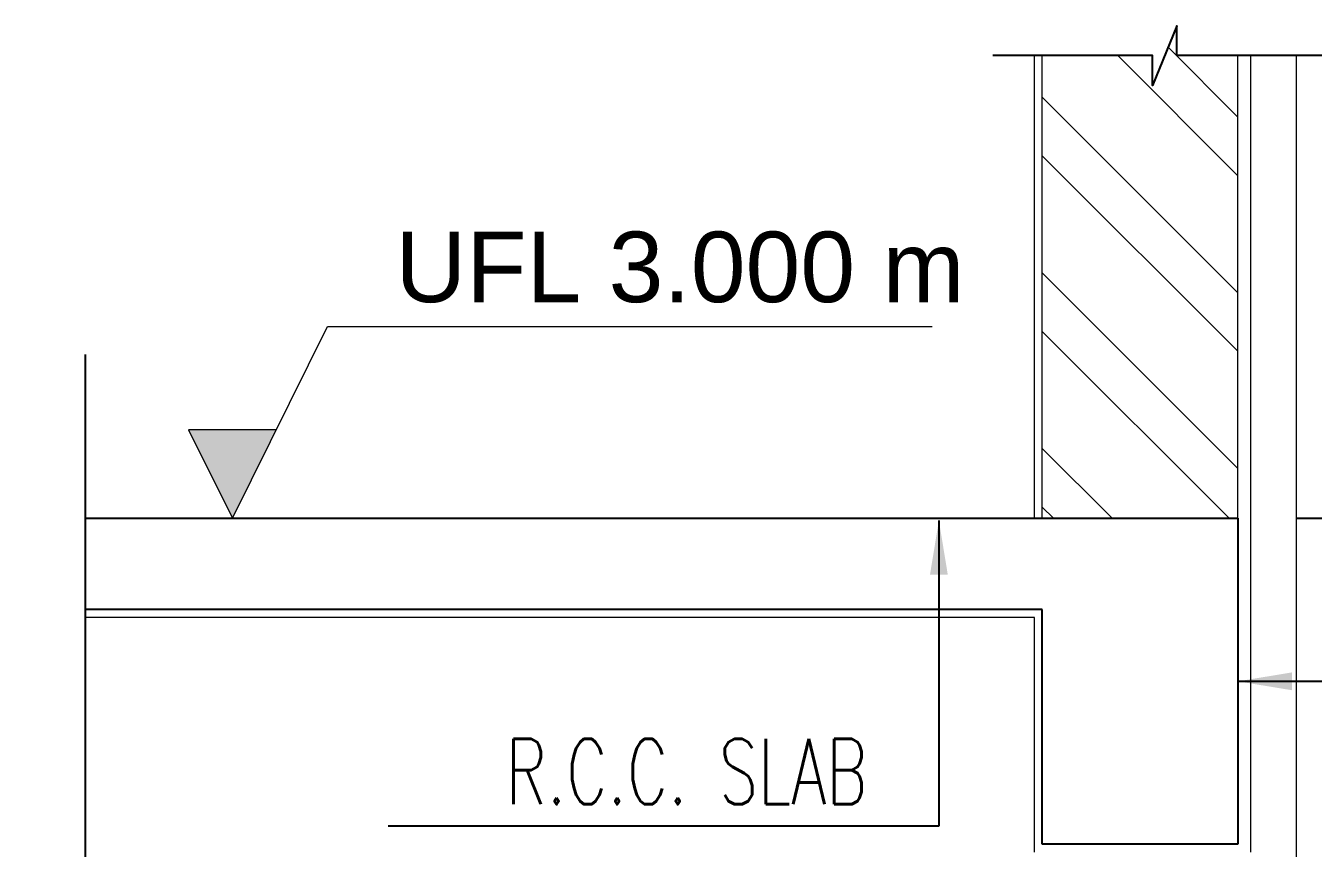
# Model space of a CAD drawing. Header units: millimetres. Extents: x 2659630 to 6742168, y -2425387 to -732288.
# Drawn here: x 2943379 to 2949306, y -934420 to -930636 of the extents above; entities that cross this region are included whole.
import ezdxf

# ---------------------------------------------------------------- set-up
doc = ezdxf.new("R2010")
doc.units = ezdxf.units.MM
for name, color, linetype, lineweight in [('A-DETL-THIN', 151, 'Continuous', 18), ('A-PLASTER', 50, 'Continuous', 0), ('A-WALL', 113, 'Continuous', 9), ('A-WALL-PATT', 111, 'Continuous', 0), ('G-ANNO-DIMS', 111, 'Continuous', 9), ('I-WALL', 2, 'Continuous', 18)]:
    doc.layers.add(name, color=color, linetype=linetype, lineweight=lineweight)
for name, color, linetype in [('S-BEAM OUTER', 4, 'Continuous'), ('S-BRECK LINE', 8, 'Continuous'), ('S-COLUMN', 1, 'Continuous'), ('S-DIM-1', 5, 'Continuous'), ('S-LEVEL SECTION', 3, 'Continuous')]:
    doc.layers.add(name, color=color, linetype=linetype)
doc.styles.add('Arial_5', font='arial.ttf', dxfattribs={"height": 108.188623})
doc.styles.add('ROMANS', font='r.shx', dxfattribs={"width": 0.7})
doc.dimstyles.new('dim100', dxfattribs={"dimtxt": 250, "dimasz": 250, "dimexe": 200, "dimexo": 200, "dimgap": 100, "dimtad": 1, "dimdec": 0, "dimrnd": 1, "dimzin": 0, "dimdsep": 46, "dimtxsty": 'ROMANS', "dimcen": 0, "dimclrd": 5, "dimclre": 5, "dimclrt": 4, "dimadec": 0, "dimazin": 0, "dimtfac": 1, "dimtdec": 0, "dimtix": 1, "dimtofl": 0, "dimtmove": 2, "dimatfit": 3, "dimfxl": 1, "dimtolj": 1, "dimtzin": 0, "dimlwd": -1, "dimlwe": -1, "dimarcsym": 0})
doc.dimstyles.new('dim33.33', dxfattribs={"dimtxt": 250, "dimasz": 250, "dimexe": 200, "dimexo": 200, "dimgap": 100, "dimtad": 1, "dimdec": 0, "dimlfac": 0.333331, "dimzin": 0, "dimdsep": 46, "dimtxsty": 'ROMANS', "dimcen": 0, "dimclrd": 5, "dimclre": 5, "dimclrt": 4, "dimadec": 0, "dimazin": 0, "dimtfac": 1, "dimtdec": 0, "dimtix": 1, "dimtofl": 0, "dimtmove": 2, "dimatfit": 3, "dimfxl": 1, "dimtolj": 1, "dimtzin": 0, "dimlwd": -1, "dimlwe": -1, "dimarcsym": 0})
pattern_1 = [(135, (3565796.16, -1100408.7), (-404.1115, -404.1115), []), (135, (3565796.16, -1100139.3), (-404.1115, -404.1115), [])]

# ---------------------------------------------------------------- blocks, each defined once
blk = doc.blocks.new('Spot section')
at = {"layer": 'G-ANNO-DIMS'}
h = blk.add_hatch(color=256, dxfattribs=at)
h.dxf.hatch_style = 1
h.paths.add_polyline_path([(0, 135.6), (67.3, 0), (134.5, 135.6)])
blk.add_lwpolyline([(134.5, 135.6), (0, 135.6), (67.3, 0), (213.2, 294.3), (1141.2, 294.3)], dxfattribs=at)

msp = doc.modelspace()

# ---------------------------------------------------------------- hatches: boundary and pattern name
at = {"layer": 'A-WALL-PATT'}
h = msp.add_hatch(dxfattribs=at)
h.set_pattern_fill('ANSI32', color=256, scale=60, angle=90, style=0)
h.set_pattern_definition(pattern_1)
h.paths.add_polyline_path([(2948958.481, -930773.389), (2948958.481, -932902.477), (2948058.481, -932902.477), (2948058.481, -930773.389), (2948565.001, -930773.389), (2948565.001, -930910.762), (2948677.816, -930636.015), (2948677.816, -930773.389)])
h = msp.add_hatch(dxfattribs=at)
h.set_pattern_fill('ANSI32', color=256, scale=60, angle=90, style=0)
h.set_pattern_definition(pattern_1)
h.paths.add_polyline_path([(2948958.481, -930773.389), (2948958.481, -932902.477), (2948058.481, -932902.477), (2948058.481, -930773.389), (2948565.001, -930773.389), (2948565.001, -930910.762), (2948677.816, -930636.015), (2948677.816, -930773.389)])
h = msp.add_hatch(dxfattribs=at)
h.set_pattern_fill('ANSI32', color=256, scale=60, angle=90, style=0)
h.set_pattern_definition(pattern_1)
h.paths.add_polyline_path([(2948958.481, -930773.389), (2948958.481, -932902.477), (2948058.481, -932902.477), (2948058.481, -930773.389), (2948565.001, -930773.389), (2948565.001, -930910.762), (2948677.816, -930636.015), (2948677.816, -930773.389)])

# ---------------------------------------------------------------- linework, layer by layer
at = {"layer": 'A-DETL-THIN'}
msp.add_line((2949228.481, -939166.477), (2949228.481, -930773.389), dxfattribs=at)
msp.add_line((2949228.481, -939166.477), (2949228.481, -930773.389), dxfattribs=at)
msp.add_line((2949228.481, -939166.477), (2949228.481, -930773.389), dxfattribs=at)
at = {"layer": 'A-PLASTER'}
for p, q in [((2948022.481, -932902.477), (2948022.481, -930773.389)), ((2948022.481, -932902.477), (2948022.481, -930773.389)), ((2948022.481, -932902.477), (2948022.481, -930773.389)), ((2949018.481, -934438.477), (2949018.481, -930773.389)), ((2949018.481, -934438.477), (2949018.481, -930773.389)), ((2949018.481, -934438.477), (2949018.481, -930773.389)), ((2948022.481, -934438.477), (2948022.481, -933358.477)), ((2948022.481, -934438.477), (2948022.481, -933358.477)), ((2948022.481, -934438.477), (2948022.481, -933358.477))]:
    msp.add_line(p, q, dxfattribs=at)
at = {"layer": 'A-WALL'}
for p, q in [((2948058.481, -932902.477), (2948058.481, -930773.389)), ((2948058.481, -932902.477), (2948058.481, -930773.389)), ((2948058.481, -932902.477), (2948058.481, -930773.389)), ((2948958.481, -932902.477), (2948958.481, -930773.389)), ((2948958.481, -932902.477), (2948958.481, -930773.389)), ((2948958.481, -932902.477), (2948958.481, -930773.389))]:
    msp.add_line(p, q, dxfattribs=at)
at = {"layer": 'I-WALL'}
msp.add_line((2948022.481, -933358.477), (2943653.342, -933358.477), dxfattribs=at)
msp.add_line((2948022.481, -933358.477), (2943653.342, -933358.477), dxfattribs=at)
msp.add_line((2948022.481, -933358.477), (2943653.342, -933358.477), dxfattribs=at)
at = {"layer": 'S-BEAM OUTER'}
for p, q in [((2943653.342, -932902.477), (2948958.481, -932902.477)), ((2943653.342, -932902.477), (2948958.481, -932902.477)), ((2943653.342, -932902.477), (2948958.481, -932902.477)), ((2948958.481, -932902.477), (2948958.481, -934402.477)), ((2948958.481, -932902.477), (2948958.481, -934402.477)), ((2948958.481, -932902.477), (2948958.481, -934402.477)), ((2948058.481, -933322.477), (2943653.342, -933322.477)), ((2948058.481, -933322.477), (2943653.342, -933322.477)), ((2948058.481, -933322.477), (2943653.342, -933322.477)), ((2948058.481, -934402.477), (2948058.481, -933322.477)), ((2948058.481, -934402.477), (2948058.481, -933322.477)), ((2948058.481, -934402.477), (2948058.481, -933322.477)), ((2948958.481, -934402.477), (2948058.481, -934402.477)), ((2948958.481, -934402.477), (2948058.481, -934402.477)), ((2948958.481, -934402.477), (2948058.481, -934402.477))]:
    msp.add_line(p, q, dxfattribs=at)
at = {"layer": 'S-BRECK LINE'}
for points in [[(2949350.049, -930773.389), (2948677.816, -930773.389), (2948677.816, -930636.015), (2948565.001, -930910.762), (2948565.001, -930773.389), (2947830.752, -930773.389)], [(2949350.049, -930773.389), (2948677.816, -930773.389), (2948677.816, -930636.015), (2948565.001, -930910.762), (2948565.001, -930773.389), (2947830.752, -930773.389)], [(2949350.049, -930773.389), (2948677.816, -930773.389), (2948677.816, -930636.015), (2948565.001, -930910.762), (2948565.001, -930773.389), (2947830.752, -930773.389)], [(2943653.342, -942972.46), (2943653.342, -937236.726), (2943928.09, -937236.726), (2943378.594, -937011.095), (2943653.342, -937011.095), (2943653.342, -932148.595)], [(2943653.342, -942972.46), (2943653.342, -937236.726), (2943928.09, -937236.726), (2943378.594, -937011.095), (2943653.342, -937011.095), (2943653.342, -932148.595)], [(2943653.342, -942972.46), (2943653.342, -937236.726), (2943928.09, -937236.726), (2943378.594, -937011.095), (2943653.342, -937011.095), (2943653.342, -932148.595)]]:
    msp.add_lwpolyline(points, dxfattribs=at)
at = {"layer": 'S-LEVEL SECTION'}
msp.add_line((2949228.481, -932902.477), (2952077.116, -932902.477), dxfattribs=at)
msp.add_line((2949228.481, -932902.477), (2952077.116, -932902.477), dxfattribs=at)
msp.add_line((2949228.481, -932902.477), (2952077.116, -932902.477), dxfattribs=at)

# ---------------------------------------------------------------- block references
at = {"layer": 'G-ANNO-DIMS', "xscale": 3, "yscale": 3, "zscale": 3}
msp.add_blockref('Spot section', (2944127.841, -932902.474), dxfattribs=at)
msp.add_blockref('Spot section', (2944127.841, -932902.474), dxfattribs=at)
msp.add_blockref('Spot section', (2944127.841, -932902.474), dxfattribs=at)

# ---------------------------------------------------------------- texts
at = {"layer": 'G-ANNO-DIMS', "insert": (2945079.633, -931583.282), "char_height": 324.56587, "width": 3120.37763, "attachment_point": 1, "line_spacing_factor": 0.938532, "style": 'Arial_5'}
msp.add_mtext('UFL 3.000 m', dxfattribs=at)
msp.add_mtext('UFL 3.000 m', dxfattribs=at)
msp.add_mtext('UFL 3.000 m', dxfattribs=at)
at = {"layer": 'S-DIM-1', "color": 4, "ltscale": 2500, "insert": (2946420.716, -934067.746, 0), "char_height": 300, "attachment_point": 5, "rotation": 359.9999954, "style": 'ROMANS'}
msp.add_mtext('{\\A1;R.C.C. SLAB }', dxfattribs=at)

# ---------------------------------------------------------------- leaders
at = {"layer": 'S-COLUMN', "ltscale": 2500, "path_type": 1}
msp.add_leader([(2948958.481, -933652.477), (2951499.118, -933652.477)], dimstyle='dim100', override={"dimgap": 100, "dimtad": 0}, dxfattribs=at)
msp.add_leader([(2948958.481, -933652.477), (2951499.118, -933652.477)], dimstyle='dim100', override={"dimgap": 100, "dimtad": 0}, dxfattribs=at)
msp.add_leader([(2948958.481, -933652.477), (2951499.118, -933652.477)], dimstyle='dim100', override={"dimgap": 100, "dimtad": 0}, dxfattribs=at)
at = {"layer": 'S-DIM-1'}
msp.add_leader([(2947582.332, -932912.327, 0), (2947582.332, -934319.329, 0), (2945047.045, -934319.329, 0)], dimstyle='dim33.33', dxfattribs=at)
msp.add_leader([(2947582.332, -932912.327, 0), (2947582.332, -934319.329, 0), (2945047.045, -934319.329, 0)], dimstyle='dim33.33', dxfattribs=at)
msp.add_leader([(2947582.332, -932912.327, 0), (2947582.332, -934319.329, 0), (2945047.045, -934319.329, 0)], dimstyle='dim33.33', dxfattribs=at)

doc.saveas('drawing.dxf')
